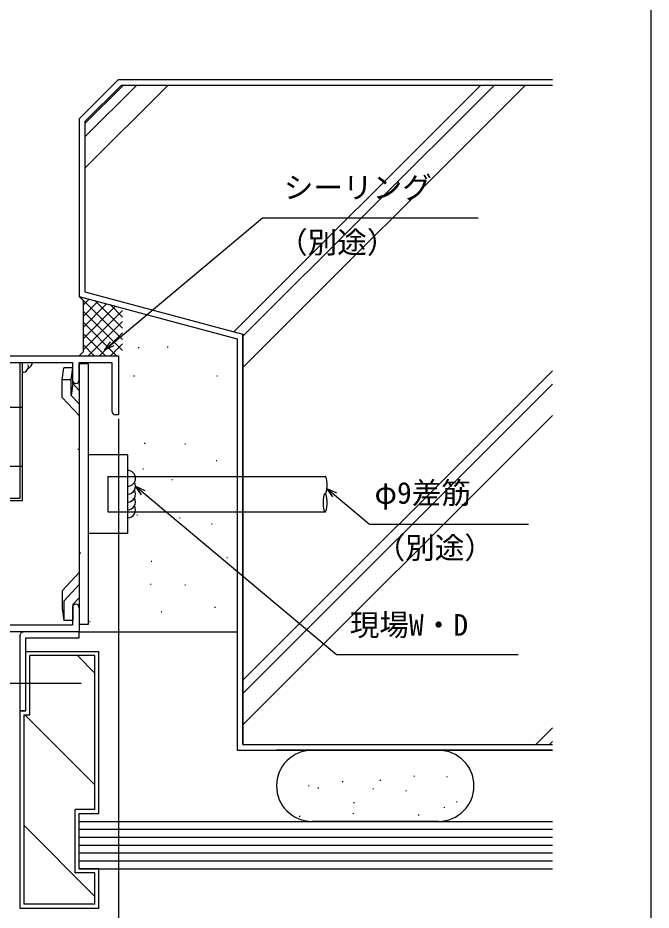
# Model space of a CAD drawing. Units: millimetres, scale not verified. Extents: x -438 to 438, y -344 to 341.
# Drawn here: x 277.6 to 438, y -227 to -0.9 of the extents above; entities that cross this region are included whole.
import ezdxf
from ezdxf.enums import TextEntityAlignment as Align

# ---------------------------------------------------------------- set-up
doc = ezdxf.new("R2010")
doc.units = ezdxf.units.MM
doc.header["$LTSCALE"] = 2
for name, color, linetype in [('0-2_YKK_11', 7, 'Continuous'), ('0-3_YKK_12', 2, 'Continuous'), ('0-4_YKK_13', 4, 'Continuous'), ('0-6_YKK_D', 6, 'Continuous'), ('0-7_YKK_ZWAK', 7, 'Continuous'), ('0-8_YSS_K', 3, 'Continuous'), ('0-9_YSS_KE', 3, 'Continuous')]:
    doc.layers.add(name, color=color, linetype=linetype)
doc.styles.add('ＭＳ ゴシック', font='')
doc.styles.get('ＭＳ ゴシック').set_extended_font_data('MS Gothic')

msp = doc.modelspace()

# ---------------------------------------------------------------- linework, layer by layer
at = {"layer": '0-2_YKK_11'}
for points in [[(268.136, -156.545), (268.136, -156.145), (248.136, -156.145), (248.136, -136.545), (250.636, -136.545), (250.636, -137.545), (249.636, -137.545), (249.636, -142.845), (258.636, -142.845), (258.636, -137.545), (257.636, -137.545), (257.636, -136.545), (260.136, -136.545), (260.136, -142.845), (268.136, -142.845), (268.136, -86.545), (303.136, -86.545)], [(303.136, -86.545), (303.136, -101.545), (302.436, -101.545)], [(291.436, -150.395), (291.436, -154.845), (269.836, -154.845), (269.836, -144.345), (269.536, -144.045), (269.836, -143.745), (269.836, -104.345), (269.536, -104.045), (269.836, -103.745), (269.836, -88.245), (291.436, -88.245), (291.436, -92.695)], [(269.836, -122.645), (278.236, -122.645), (278.236, -88.245)], [(269.836, -123.245), (278.836, -123.245), (278.836, -88.245)], [(293.136, -92.695), (293.136, -88.245), (301.436, -88.245), (301.436, -100.545)], [(293.136, -150.395), (293.136, -156.545), (268.136, -156.545)]]:
    msp.add_lwpolyline(points, dxfattribs=at)
for centre, radius, start, end in [((278.836, -89.245), 1.5, 270, 14.88341), ((279.836, -88.245), 1.5, 286.8745, 0), ((292.286, -92.695), 0.85, 180, 360), ((302.436, -100.545), 1, 180, 270), ((292.286, -150.395), 0.85, 0, 180)]:
    msp.add_arc(centre, radius, start, end, dxfattribs=at)
at = {"layer": '0-3_YKK_12'}
for p, q in [((262.897, -99.545), (278.926, -99.545)), ((262.897, -114.545), (278.926, -114.545)), ((274.727, -169.545), (293.635, -169.545))]:
    msp.add_line(p, q, dxfattribs=at)
at = {"layer": '0-4_YKK_13'}
for p, q in [((291.136, -92.62), (291.536, -89.62)), ((293.136, -88.62), (293.136, -154.62)), ((295.436, -88.62), (293.136, -88.62)), ((295.436, -88.62), (295.436, -154.62)), ((288.836, -97.092), (288.836, -92.62)), ((291.536, -93.62), (291.136, -96.62)), ((293.136, -101.723), (288.836, -97.092)), ((305.436, -111.62), (295.436, -111.62)), ((300.436, -117.12), (355.436, -117.12)), ((355.48, -117.128), (355.436, -117.12)), ((355.523, -117.153), (355.48, -117.128)), ((355.566, -117.194), (355.523, -117.153)), ((355.607, -117.251), (355.566, -117.194)), ((355.648, -117.324), (355.607, -117.251)), ((355.686, -117.411), (355.648, -117.324)), ((355.723, -117.513), (355.686, -117.411)), ((355.758, -117.629), (355.723, -117.513)), ((355.79, -117.757), (355.758, -117.629)), ((355.819, -117.897), (355.79, -117.757)), ((355.846, -118.047), (355.819, -117.897)), ((355.869, -118.207), (355.846, -118.047)), ((355.889, -118.376), (355.869, -118.207)), ((355.906, -118.551), (355.889, -118.376)), ((355.919, -118.732), (355.906, -118.551)), ((355.929, -118.917), (355.919, -118.732)), ((355.919, -119.858), (355.929, -119.672)), ((355.935, -119.105), (355.929, -118.917)), ((355.929, -119.672), (355.935, -119.484)), ((355.936, -119.295), (355.935, -119.105)), ((355.935, -119.484), (355.936, -119.295)), ((355.115, -122.014), (355.083, -122.151)), ((355.15, -121.89), (355.115, -122.014)), ((355.186, -121.781), (355.15, -121.89)), ((355.225, -121.687), (355.186, -121.781)), ((355.265, -121.61), (355.225, -121.687)), ((355.307, -121.549), (355.265, -121.61)), ((355.35, -121.505), (355.307, -121.549)), ((355.393, -121.478), (355.35, -121.505)), ((355.436, -121.47), (355.393, -121.478)), ((355.436, -121.47), (355.48, -121.461)), ((355.48, -121.478), (355.436, -121.47)), ((355.48, -121.461), (355.523, -121.437)), ((355.523, -121.505), (355.48, -121.478)), ((355.523, -121.437), (355.566, -121.395)), ((355.566, -121.549), (355.523, -121.505)), ((355.566, -121.395), (355.607, -121.338)), ((355.607, -121.61), (355.566, -121.549)), ((355.607, -121.338), (355.648, -121.266)), ((355.648, -121.687), (355.607, -121.61)), ((355.648, -121.266), (355.686, -121.178)), ((355.686, -121.781), (355.648, -121.687)), ((355.686, -121.178), (355.723, -121.076)), ((355.723, -121.89), (355.686, -121.781)), ((355.723, -121.076), (355.758, -120.961)), ((355.758, -122.014), (355.723, -121.89)), ((355.758, -120.961), (355.79, -120.833)), ((355.79, -122.151), (355.758, -122.014)), ((355.79, -120.833), (355.819, -120.693)), ((355.819, -120.693), (355.846, -120.542)), ((355.846, -120.542), (355.869, -120.382)), ((355.869, -120.382), (355.889, -120.214)), ((355.889, -120.214), (355.906, -120.039)), ((355.906, -120.039), (355.919, -119.858)), ((354.938, -123.592), (354.936, -123.795)), ((354.936, -123.795), (354.938, -123.997)), ((354.944, -123.391), (354.938, -123.592)), ((354.938, -123.997), (354.944, -124.199)), ((354.954, -123.193), (354.944, -123.391)), ((354.944, -124.199), (354.954, -124.397)), ((354.967, -122.999), (354.954, -123.193)), ((354.983, -122.812), (354.967, -122.999)), ((355.003, -122.632), (354.983, -122.812)), ((355.027, -122.461), (355.003, -122.632)), ((355.053, -122.3), (355.027, -122.461)), ((355.083, -122.151), (355.053, -122.3)), ((355.819, -122.3), (355.79, -122.151)), ((355.846, -122.461), (355.819, -122.3)), ((355.869, -122.632), (355.846, -122.461)), ((355.889, -122.812), (355.869, -122.632)), ((355.906, -122.999), (355.889, -122.812)), ((355.919, -123.193), (355.906, -122.999)), ((355.929, -123.391), (355.919, -123.193)), ((355.919, -124.397), (355.929, -124.199)), ((355.935, -123.592), (355.929, -123.391)), ((355.929, -124.199), (355.935, -123.997)), ((355.936, -123.795), (355.935, -123.592)), ((355.935, -123.997), (355.936, -123.795)), ((354.954, -124.397), (354.967, -124.59)), ((354.967, -124.59), (354.983, -124.777)), ((354.983, -124.777), (355.003, -124.957)), ((355.003, -124.957), (355.027, -125.128)), ((355.027, -125.128), (355.053, -125.289)), ((355.053, -125.289), (355.083, -125.439)), ((355.083, -125.439), (355.115, -125.576)), ((355.115, -125.576), (355.15, -125.699)), ((355.15, -125.699), (355.186, -125.808)), ((355.186, -125.808), (355.225, -125.902)), ((355.225, -125.902), (355.265, -125.98)), ((355.265, -125.98), (355.307, -126.041)), ((355.307, -126.041), (355.35, -126.085)), ((355.35, -126.085), (355.393, -126.111)), ((355.393, -126.111), (355.436, -126.12)), ((355.436, -126.12), (355.48, -126.111)), ((355.48, -126.111), (355.523, -126.085)), ((355.523, -126.085), (355.566, -126.041)), ((355.566, -126.041), (355.607, -125.98)), ((355.607, -125.98), (355.648, -125.902)), ((355.648, -125.902), (355.686, -125.808)), ((355.686, -125.808), (355.723, -125.699)), ((355.723, -125.699), (355.758, -125.576)), ((355.758, -125.576), (355.79, -125.439)), ((355.79, -125.439), (355.819, -125.289)), ((355.819, -125.289), (355.846, -125.128)), ((355.846, -125.128), (355.869, -124.957)), ((355.869, -124.957), (355.889, -124.777)), ((355.889, -124.777), (355.906, -124.59)), ((355.906, -124.59), (355.919, -124.397)), ((293.136, -141.517), (288.836, -146.148)), ((288.836, -146.148), (288.836, -150.62)), ((288.836, -150.62), (289.236, -153.62)), ((295.436, -154.62), (293.136, -154.62))]:
    msp.add_line(p, q, dxfattribs=at)
for points in [[(293.136, -98.774), (291.136, -96.62), (291.136, -92.62), (288.836, -92.62), (289.236, -89.62)], [(293.136, -95.343), (291.536, -93.62), (291.536, -89.62), (289.236, -89.62)], [(305.436, -111.62), (305.436, -131.62), (295.436, -131.62)], [(300.436, -117.12), (300.436, -126.12), (355.436, -126.12)], [(293.136, -144.517), (289.236, -148.717), (289.236, -153.62)], [(293.136, -147.897), (291.536, -149.62), (291.536, -153.62), (289.236, -153.62)], [(278.136, -157.545), (278.136, -176.545), (279.636, -176.545), (279.636, -158.045), (293.136, -158.045), (293.136, -156.545), (279.136, -156.545)]]:
    msp.add_lwpolyline(points, dxfattribs=at)
for centre, radius, start, end in [((305.436, -117.62), 2, 270, 90), ((305.436, -119.62), 2, 270, 30), ((305.436, -121.62), 2, 270, 30), ((305.436, -123.62), 2, 270, 30), ((305.436, -125.62), 2, 270, 30), ((279.136, -157.545), 1, 89.99998, 180.00002)]:
    msp.add_arc(centre, radius, start, end, dxfattribs=at)
at = {"layer": '0-6_YKK_D'}
msp.add_line((303.136, -102.545), (303.136, -267.545), dxfattribs=at)
for points in [[(299.57, -85.166), (301.523, -83.527), (339.579, -51.594), (394.183, -51.594)], [(301.962, -84.05), (299.57, -85.166), (301.084, -83.003)], [(308.95, -121.757), (307.436, -119.594), (309.829, -120.71)], [(307.436, -119.594), (309.39, -121.233), (358.33, -162.299), (404.355, -162.299)], [(357.407, -122.318), (355.895, -120.154), (358.286, -121.272)], [(355.895, -120.154), (357.847, -121.795), (366.688, -129.233), (406.93, -129.233)]]:
    msp.add_lwpolyline(points, dxfattribs=at)
at = {"layer": '0-7_YKK_ZWAK'}
msp.add_lwpolyline([(-437, -343.7), (438, -343.7), (438, 306.3)], dxfattribs=at)
at = {"layer": '0-8_YSS_K'}
for p, q in [((303.758, -18.045), (294.636, -27.166)), ((294.636, -27.717), (304.309, -18.045)), ((294.636, -31.111), (307.703, -18.045)), ((294.636, -39.031), (315.622, -18.045)), ((413, -18.045), (303.758, -18.045)), ((332.361, -80.502), (394.818, -18.045)), ((334.636, -81.621), (398.212, -18.045)), ((334.636, -89.54), (406.132, -18.045)), ((294.636, -27.166), (294.636, -70.394)), ((293.331, -71.597), (304.136, -82.403)), ((294.136, -73.746), (295.661, -72.221)), ((294.636, -70.394), (334.636, -81.112)), ((294.136, -76.574), (297.892, -72.819)), ((294.136, -79.403), (300.122, -73.417)), ((294.136, -82.231), (302.353, -74.015)), ((297.194, -72.632), (304.136, -79.574)), ((301.058, -73.667), (304.136, -76.746)), ((294.136, -85.06), (304.136, -75.06)), ((294.136, -75.231), (304.136, -85.231)), ((294.136, -78.06), (302.622, -86.545)), ((295.48, -86.545), (304.136, -77.888)), ((294.136, -80.888), (299.793, -86.545)), ((298.308, -86.545), (304.136, -80.716)), ((334.636, -185.045), (334.636, -81.112)), ((301.136, -86.545), (304.136, -83.545)), ((294.136, -83.716), (296.965, -86.545)), ((308.115, -84.501), (308.315, -84.501)), ((315.461, -84.308), (315.661, -84.308)), ((334.636, -168.736), (413, -90.373)), ((306.955, -91.654), (307.155, -91.654)), ((328.026, -91.654), (328.226, -91.654)), ((334.636, -172.131), (413, -93.767)), ((334.636, -180.05), (413, -101.687)), ((292.843, -110.212), (293.043, -110.212)), ((309.662, -108.666), (309.862, -108.666)), ((319.907, -108.859), (320.107, -108.859)), ((309.275, -115.238), (309.475, -115.238)), ((327.833, -113.112), (328.033, -113.112)), ((316.621, -117.945), (316.821, -117.945)), ((307.728, -126.837), (307.928, -126.837)), ((318.554, -127.61), (318.754, -127.61)), ((326.673, -129.157), (326.873, -129.157)), ((293.423, -136.503), (293.623, -136.503)), ((330.54, -137.663), (330.74, -137.663)), ((311.401, -138.629), (311.601, -138.629)), ((311.208, -144.429), (311.408, -144.429)), ((319.907, -144.622), (320.107, -144.622)), ((313.914, -151.388), (314.114, -151.388)), ((327.446, -150.228), (327.646, -150.228)), ((295.743, -153.901), (295.943, -153.901)), ((292.07, -156.414), (292.27, -156.414)), ((293.136, -156.545), (333.136, -156.545)), ((297.136, -162.548), (280.636, -162.548)), ((292.705, -162.548), (297.136, -166.98)), ((297.136, -201.548), (297.136, -162.548)), ((279.136, -177.548), (279.136, -225.548)), ((279.421, -177.548), (297.136, -195.264)), ((408.838, -185.045), (413, -180.883)), ((334.636, -185.045), (413, -185.045)), ((412.232, -185.045), (413, -184.277)), ((413, -186.545), (343.136, -186.545)), ((352.142, -186.545), (384.139, -186.545)), ((359.872, -194.388), (359.872, -194.588)), ((369.372, -194.036), (369.372, -194.236)), ((377.992, -192.98), (377.992, -193.18)), ((386.26, -193.156), (386.26, -193.356)), ((351.252, -195.443), (351.252, -195.643)), ((353.715, -196.002), (353.715, -196.202)), ((367.613, -196.178), (367.613, -196.378)), ((375.881, -196.706), (375.881, -196.906)), ((362.687, -199.696), (362.687, -199.896)), ((385.557, -200.928), (385.557, -201.128)), ((388.723, -199.489), (388.723, -199.689)), ((292.136, -217.548), (292.136, -201.548)), ((297.136, -201.548), (292.136, -201.548)), ((348.965, -203.184), (348.965, -203.384)), ((362.511, -202.48), (362.511, -202.68)), ((379.048, -202.832), (379.048, -203.032)), ((279.136, -205.548), (297.136, -223.548)), ((293.136, -204.548), (413, -204.548)), ((384.139, -204.548), (352.142, -204.548)), ((293.136, -206.548), (413, -206.548)), ((293.136, -208.548), (413, -208.548)), ((293.136, -210.548), (413, -210.548)), ((293.136, -212.548), (413, -212.548)), ((293.136, -214.548), (413, -214.548)), ((293.136, -216.548), (413, -216.548)), ((297.136, -217.548), (292.136, -217.548)), ((297.136, -225.548), (297.136, -217.548)), ((297.136, -225.548), (279.136, -225.548))]:
    msp.add_line(p, q, dxfattribs=at)
for points in [[(413, -18.045), (303.758, -18.045), (294.636, -27.166), (294.636, -70.394), (334.636, -81.112), (334.636, -185.045), (413, -185.045)], [(279.136, -177.548), (280.636, -177.548), (280.636, -162.548)]]:
    msp.add_lwpolyline(points, dxfattribs=at)
for centre, start, end in [((352.142, -195.547), 90, 270), ((384.139, -195.547), 270, 90)]:
    msp.add_arc(centre, 9.002, start, end, dxfattribs=at)
at = {"layer": '0-9_YSS_KE'}
for p, q in [((303.136, -16.545), (293.136, -26.545)), ((303.136, -16.545), (413, -16.545)), ((293.136, -26.545), (293.136, -71.545)), ((293.136, -71.545), (333.136, -82.263)), ((293.136, -71.545), (294.136, -72.545)), ((294.136, -72.545), (294.136, -85.545)), ((333.136, -82.263), (333.136, -186.545)), ((293.136, -86.545), (294.136, -85.545)), ((298.136, -161.548), (279.636, -161.548)), ((279.636, -176.545), (279.636, -161.548)), ((298.136, -202.548), (298.136, -161.548)), ((279.636, -176.545), (278.136, -176.545)), ((333.136, -186.545), (413, -186.545)), ((298.136, -216.548), (293.136, -216.548))]:
    msp.add_line(p, q, dxfattribs=at)
for points in [[(278.136, -176.545), (278.136, -226.548), (298.136, -226.548), (298.136, -216.548)], [(293.136, -216.548), (293.136, -202.548), (298.136, -202.548)]]:
    msp.add_lwpolyline(points, dxfattribs=at)

# ---------------------------------------------------------------- texts
at = {"layer": '0-6_YKK_D', "style": 'ＭＳ ゴシック'}
for s, p in [('シーリング', (344.969, -48.303)), ('（別途）', (343.52, -62.209)), ('φ9差筋', (367.957, -125.704)), ('（別途）', (368.213, -139.61)), ('現場W・D', (361.678, -159.167))]:
    msp.add_text(s, height=5.499, dxfattribs=at).set_placement(p, align=Align.BOTTOM_LEFT)

doc.saveas('drawing.dxf')
